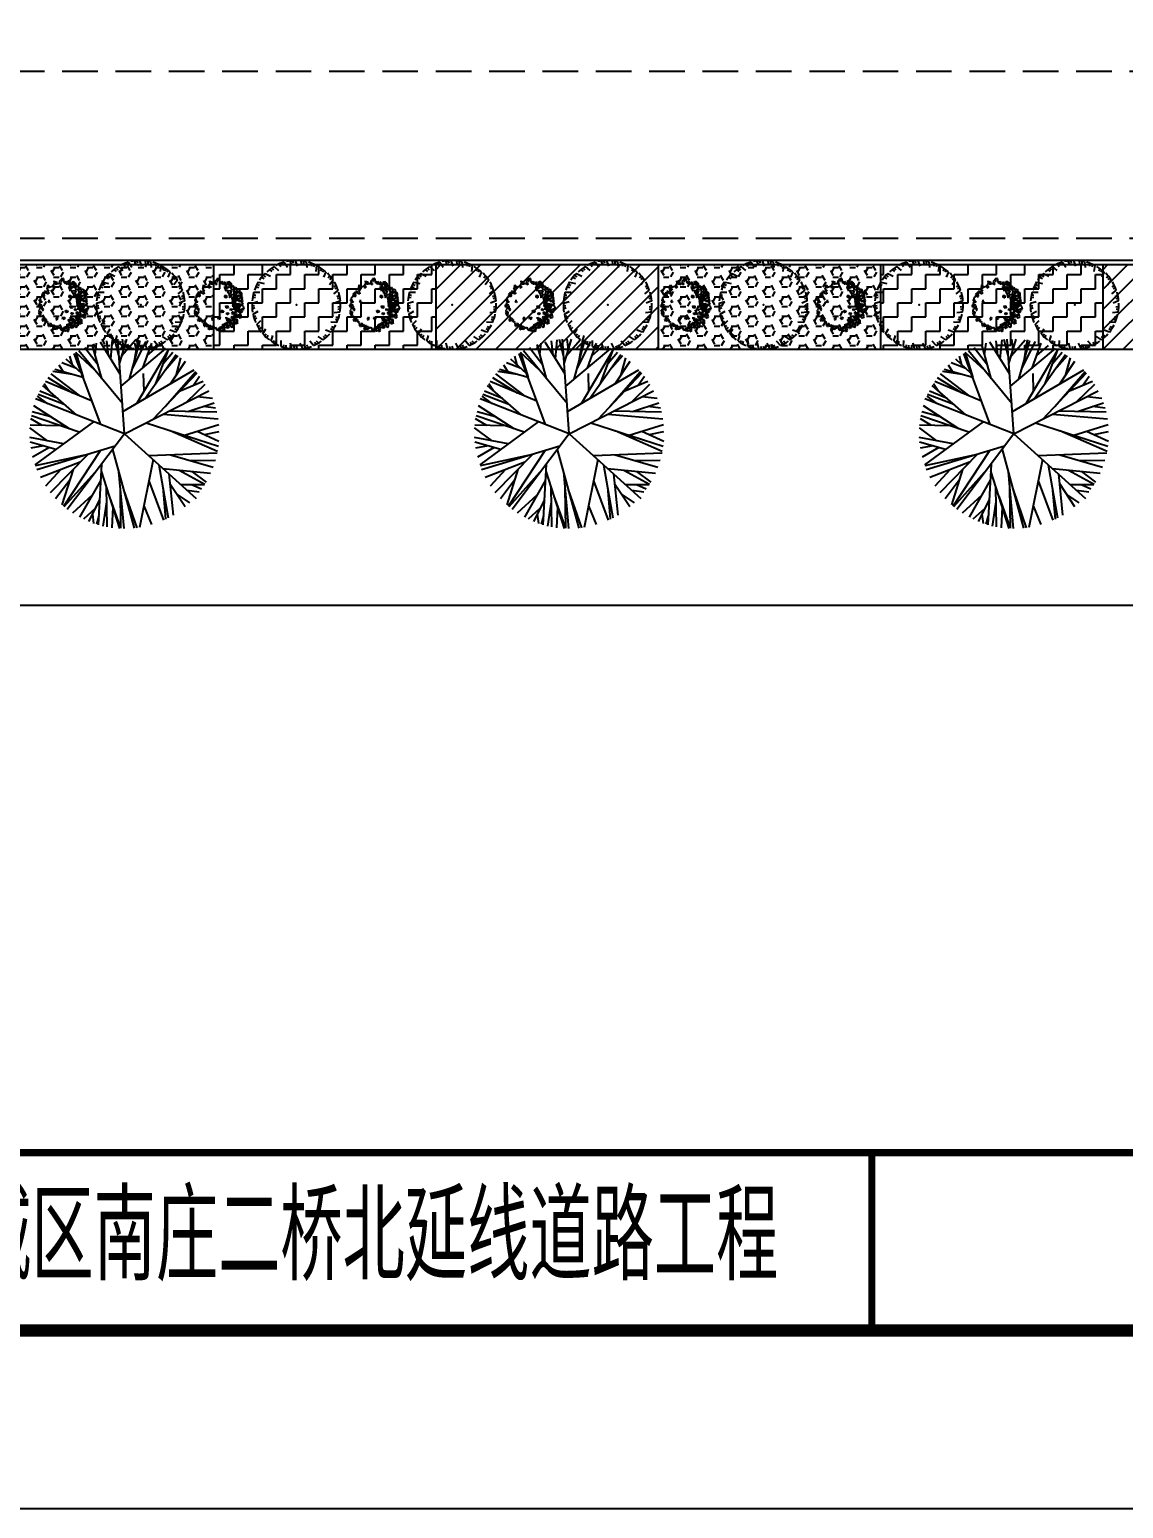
# Model space of a CAD drawing. Extents: x 941299 to 942979, y 2579300 to 2579597.
# Drawn here: x 941836.4 to 941897.9, y 2579299.9 to 2579383 of the extents above; entities that cross this region are included whole.
import ezdxf
from ezdxf.enums import TextEntityAlignment as Align

# ---------------------------------------------------------------- set-up
doc = ezdxf.new("R2010")
doc.units = 0
doc.linetypes.add('HIDDEN', pattern=[0.375, 0.25, -0.125])
doc.layers.get('0').update_dxf_attribs({"linetype": 'CONTINUOUS'})
for name, color, linetype in [('fz', 7, 'CONTINUOUS'), ('图框', 7, 'CONTINUOUS'), ('尺寸标注', 2, 'CONTINUOUS'), ('绿化工程', 3, 'CONTINUOUS'), ('路缘石', 37, 'CONTINUOUS')]:
    doc.layers.add(name, color=color, linetype=linetype)
doc.styles.get("Standard").update_dxf_attribs({"font": 'simplex1.shx', "width": 0.7, "bigfont": 'hztxt.shx'})
pattern_1 = [(0, (0, 0), (0, 0.549926), [0.3175, -0.635]), (120, (0, 0), (-0.4762498862, -0.274963), [0.3175, -0.635]), (60, (0.3175, 0), (-0.4762498862, 0.274963), [0.3175, -0.635])]
pattern_2 = [(0, (0, 0), (0.79375, 0.79375), [0.79375, -0.79375]), (90, (0.79375, 0), (-0.79375, 0.79375), [0.79375, -0.79375])]

# ---------------------------------------------------------------- blocks, each defined once
blk = doc.blocks.new('qf')
at = {"layer": '绿化工程'}
for p, q in [((-1.807, 4.518), (-1.734, 5.036)), ((-1.446, 4.606), (-1.577, 5.088)), ((-1.286, 1.7), (-1.474, 5.119)), ((-1.308, 2.095), (-0.278, 5.319)), ((-1.014, 3.828), (-1.214, 5.187)), ((-1.027, 2.974), (-0.993, 5.233)), ((-0.855, 3.513), (-0.215, 5.311)), ((-0.661, 4.12), (-0.713, 5.279)), ((-0.67, 0.885), (0.539, 5.299)), ((-0.329, 2.13), (-0.034, 5.327)), ((-0.245, 3.042), (-0.215, 5.311)), ((-0.049, 3.152), (0.694, 5.281)), ((1.605, 1.448), (0.84, 5.26)), ((1.083, 4.05), (1.515, 5.107)), ((0, 0), (-3.214, 4.248)), ((-1.813, 3.446), (-2.916, 4.457)), ((-1.336, 2.606), (-2.52, 4.693)), ((-1.642, 4.193), (-2.312, 4.799)), ((-1.396, 3.706), (-2.016, 4.93)), ((1.365, 2.645), (2.19, 4.856)), ((1.928, 1.739), (2.458, 4.725)), ((2.148, 2.977), (2.311, 4.799)), ((2.497, 2.253), (2.737, 4.57)), ((-3.079, 2.612), (-3.869, 3.661)), ((-2.887, 1.999), (-3.515, 4.002)), ((-1.366, 0.951), (-3.425, 4.08)), ((-1.504, 1.987), (-3.401, 4.099)), ((0, 0), (4.024, 3.63)), ((2.554, 2.799), (3.412, 4.09)), ((2.962, 3.414), (3.656, 3.874)), ((-3.58, 2.014), (-4.439, 2.944)), ((-2.063, 1.159), (-4.173, 3.31)), ((3.07, 2.042), (4.517, 2.823)), ((3.167, 2.857), (4.495, 2.858)), ((3.512, 3.169), (4.204, 3.271)), ((3.775, 2.858), (4.331, 3.101)), ((3.791, 2.114), (4.583, 2.715)), ((-1.736, -0.679), (-5.031, 1.75)), ((-2.063, 1.159), (-5.013, 1.8)), ((-0.53, 0.7), (-4.93, 2.017)), ((-2.492, 1.597), (-4.728, 2.454)), ((2.162, 1.951), (4.842, 2.22)), ((2.581, 1.178), (4.988, 1.868)), ((-3.852, 0.882), (-5.306, 0.472)), ((-4.221, 0.778), (-5.162, 1.314)), ((1.363, 1.229), (5.219, 1.066)), ((2.577, -0.185), (5.235, 0.983)), ((3.709, 1.501), (5.114, 1.49)), ((-3.423, 0.565), (-5.323, 0.207)), ((-4.327, 0.395), (-5.317, -0.326)), ((-4.548, 0.685), (-5.264, 0.817)), ((0, 0), (-5.009, -1.958)), ((0, 0), (-0.375, -5.324)), ((0, 0), (4.745, -2.42)), ((1.22, -0.622), (5.282, 0.688)), ((3.377, 0.073), (5.3, -0.53)), ((4.081, -0.147), (5.311, 0.409)), ((4.501, 0.043), (5.325, -0.122)), ((-3.578, -0.445), (-5.304, -0.491)), ((-4.632, -0.473), (-5.261, -0.833)), ((-2.539, -0.086), (-5.229, -1.015)), ((-3.091, -0.277), (-5.092, -1.562)), ((-1.329, -0.52), (-2.821, -4.518)), ((1.621, -0.827), (4.08, -3.424)), ((-4.147, -0.955), (-5.181, -1.237)), ((-3.386, -1.654), (-4.851, -2.2)), ((-2.705, -1.057), (-4.588, -2.707)), ((-0.088, -1.245), (3.922, -3.604)), ((2.174, -1.109), (5.261, -0.834)), ((2.291, -1.534), (4.013, -3.503)), ((2.518, -1.284), (5.183, -1.227)), ((3.565, -1.262), (5.034, -1.742)), ((4.439, -1.547), (5.124, -1.457)), ((-4.305, -1.682), (-4.885, -2.123)), ((-3.752, -1.975), (-4.754, -2.403)), ((-4.253, -2.413), (-4.524, -2.812)), ((-1.818, -1.83), (-4.439, -2.944)), ((-2.904, -2.291), (-4.292, -3.154)), ((-2.475, -2.109), (-4.126, -3.369)), ((-0.119, -1.694), (-2.561, -4.67)), ((0.686, -1.7), (2.453, -4.673)), ((1.104, -2.404), (1.078, -3.396)), ((1.142, -1.969), (2.907, -4.464)), ((3.131, -2.422), (4.425, -2.965)), ((3.514, -1.792), (4.541, -2.784)), ((4.098, -2.09), (4.939, -1.994)), ((-2.314, -3.159), (-3.918, -3.608)), ((-2.739, -4.569), (-2.314, -3.159)), ((-1.274, -3.101), (-1.809, -5.01)), ((-0.188, -2.668), (2.332, -4.789)), ((0.281, -3.063), (0.888, -5.252)), ((1.754, -2.834), (2.47, -4.719)), ((2.582, -2.816), (3.421, -4.083)), ((3.881, -2.737), (4.226, -3.243)), ((-2.922, -3.329), (-4.019, -3.496)), ((-3.388, -3.4), (-3.675, -3.856)), ((-2.706, -3.678), (-3.528, -3.99)), ((-2.403, -3.396), (-3.273, -4.203)), ((-2.922, -3.877), (-3.065, -4.356)), ((-1.661, -3.573), (-2.739, -4.569)), ((-1.486, -3.859), (-2.227, -4.839)), ((-0.236, -3.349), (-1.357, -5.151)), ((-0.277, -3.937), (0.124, -5.325)), ((0.447, -3.661), (1.21, -5.187)), ((0.569, -4.1), (0.763, -5.272)), ((1.028, -3.692), (1.535, -5.101)), ((2.188, -3.977), (2.715, -4.583)), ((2.283, -3.582), (3.007, -4.397)), ((2.925, -3.334), (3.176, -4.276)), ((-1.646, -4.429), (-1.567, -5.091)), ((-0.905, -4.424), (-0.992, -5.233)), ((-0.771, -4.209), (-0.67, -5.284)), ((-0.303, -4.304), (-0.539, -5.299)), ((-0.144, -4.397), (0.625, -5.29)), ((-0.045, -4.74), (-0.119, -5.325)), ((1.282, -4.396), (1.936, -4.963))]:
    blk.add_line(p, q, dxfattribs=at)
blk = doc.blocks.new('crz')
at = {"layer": '绿化工程', "color": 3}
for p, q in [((-1.761, 1.768), (-1.465, 1.619)), ((-1.493, 1.958), (-1.393, 1.878)), ((-1.386, 2.055), (-1.301, 1.963)), ((-1.266, 2.148), (-1.017, 1.929)), ((-0.96, 2.265), (-0.883, 2.162)), ((-0.831, 2.332), (-0.772, 2.221)), ((-0.693, 2.392), (-0.505, 2.118)), ((-0.366, 2.429), (-0.317, 2.31)), ((-0.225, 2.462), (-0.196, 2.34)), ((-0.076, 2.485), (0.037, 2.173)), ((0.249, 2.44), (0.267, 2.313)), ((0.394, 2.437), (0.392, 2.312)), ((0.544, 2.423), (0.576, 2.092)), ((0.848, 2.298), (0.833, 2.171)), ((0.987, 2.259), (0.955, 2.138)), ((1.129, 2.208), (1.078, 1.88)), ((1.393, 2.012), (1.347, 1.892)), ((1.518, 1.939), (1.456, 1.83)), ((1.643, 1.854), (1.512, 1.549)), ((-2.254, 1.003), (-2.128, 0.981)), ((-2.207, 1.14), (-2.088, 1.1)), ((-2.146, 1.278), (-1.822, 1.207)), ((-1.934, 1.529), (-1.817, 1.476)), ((-1.854, 1.649), (-1.749, 1.581)), ((1.849, 1.599), (1.775, 1.494)), ((2.052, 1.384), (1.849, 1.121)), ((1.952, 1.498), (1.865, 1.407)), ((2.188, 1.085), (2.09, 1.002)), ((2.263, 0.962), (2.157, 0.896)), ((-2.499, 0.093), (-2.18, 0.186)), ((-2.434, 0.414), (-2.305, 0.424)), ((-2.421, 0.559), (-2.296, 0.549)), ((-2.397, 0.708), (-2.066, 0.719)), ((2.332, 0.827), (2.07, 0.623)), ((2.464, 0.218), (2.16, 0.085)), ((2.389, 0.504), (2.274, 0.447)), ((2.431, 0.365), (2.311, 0.328)), ((-2.485, -0.058), (-2.361, -0.036)), ((-2.461, -0.2), (-2.339, -0.159)), ((-2.444, -0.528), (-2.159, -0.359)), ((-2.393, -0.671), (-2.279, -0.618)), ((-2.334, -0.803), (-2.227, -0.733)), ((2.44, -0.405), (2.113, -0.458)), ((2.335, -0.716), (2.207, -0.71)), ((2.439, -0.11), (2.314, -0.135)), ((2.445, -0.254), (2.32, -0.261)), ((-2.236, -1.116), (-2.002, -0.881)), ((-2.152, -1.241), (-2.054, -1.162)), ((-2.062, -1.355), (-1.975, -1.26)), ((-1.889, -1.634), (-1.721, -1.348)), ((-1.776, -1.734), (-1.701, -1.633)), ((1.942, -1.537), (1.63, -1.426)), ((2.019, -1.408), (1.906, -1.353)), ((2.263, -1.003), (1.932, -0.972)), ((2.084, -1.278), (1.961, -1.24)), ((2.305, -0.858), (2.182, -0.833)), ((-1.661, -1.822), (-1.601, -1.708)), ((-1.424, -2.049), (-1.332, -1.73)), ((-1.29, -2.118), (-1.242, -2.002)), ((-1.156, -2.174), (-1.126, -2.049)), ((-0.871, -2.336), (-0.861, -2.004)), ((-0.723, -2.369), (-0.706, -2.244)), ((-0.58, -2.39), (-0.582, -2.262)), ((-0.263, -2.475), (-0.336, -2.152)), ((-0.112, -2.471), (-0.126, -2.346)), ((0.032, -2.456), (-0.002, -2.332)), ((0.36, -2.46), (0.209, -2.164)), ((0.505, -2.418), (0.46, -2.301)), ((0.641, -2.367), (0.578, -2.256)), ((0.96, -2.289), (0.74, -2.041)), ((1.09, -2.213), (1.017, -2.11)), ((1.209, -2.13), (1.12, -2.038)), ((1.498, -1.975), (1.224, -1.79)), ((1.605, -1.869), (1.51, -1.788)), ((1.7, -1.759), (1.591, -1.692))]:
    blk.add_line(p, q, dxfattribs=at)
for centre, start, end in [((-0.017, -0.022), 134.25159, 145.68935), ((-0.022, -0.021), 119.85159, 131.28935), ((-0.027, -0.018), 105.45159, 116.88935), ((-0.03, -0.014), 91.05159, 102.48935), ((-0.033, -0.01), 76.65159, 88.08935), ((-0.035, -0.005), 62.25159, 73.68935), ((-0.035, 0.001), 47.85159, 59.28935), ((-0.034, 0.006), 33.45159, 44.88935), ((-0.011, -0.022), 148.65159, 160.08935), ((-0.032, 0.011), 19.05159, 30.48935), ((-0.001, -0.019), 177.45159, 188.88935), ((-0.006, -0.021), 163.05159, 174.48935), ((-0.028, 0.015), 4.65159, 16.08935), ((-0.024, 0.018), 350.25159, 1.68935), ((0.003, -0.015), 191.85159, 203.28935), ((-0.019, 0.02), 335.85159, 347.28935), ((0.006, -0.01), 206.25159, 217.68935), ((0.007, -0.005), 220.65159, 232.08935), ((-0.008, 0.02), 307.05159, 318.48935), ((-0.013, 0.021), 321.45159, 332.88935), ((0.008, 0), 235.05159, 246.48935), ((0.007, 0.005), 249.45159, 260.88935), ((0.005, 0.01), 263.85159, 275.28935), ((0.001, 0.014), 278.25159, 289.68935), ((-0.003, 0.018), 292.65159, 304.08935)]:
    blk.add_arc(centre, 2.5, start, end, dxfattribs=at)
for p in [(0, 0), (0.006, -0.005)]:
    blk.add_point(p, dxfattribs=at)
blk = doc.blocks.new('hjmq')
at = {"layer": '绿化工程', "color": 3}
for p, q in [((-0.838, 0.976, -3.15), (-0.92, 0.962, -3.15)), ((-0.92, 0.962, -3.15), (-0.9, 0.904, -3.15)), ((-0.9, 0.904, -3.15), (-0.869, 0.848, -3.15)), ((-0.869, 0.848, -3.15), (-0.838, 0.816, -3.15)), ((-0.867, 0.957, -3.15), (-0.856, 1.121, -3.15)), ((-0.772, 0.964, -3.15), (-0.867, 0.957, -3.15)), ((-0.856, 1.121, -3.15), (-0.809, 1.092, -3.15)), ((-0.755, 0.991, -3.15), (-0.838, 0.976, -3.15)), ((-0.809, 1.092, -3.15), (-0.773, 1.038, -3.15)), ((-0.773, 1.038, -3.15), (-0.755, 0.991, -3.15)), ((-0.545, 1.043, -3.15), (-0.772, 0.964, -3.15)), ((-0.554, 1.104, -3.15), (-0.595, 1.06, -3.15)), ((-0.595, 1.06, -3.15), (-0.581, 1.006, -3.15)), ((-0.581, 1.006, -3.15), (-0.576, 0.984, -3.15)), ((-0.576, 0.984, -3.15), (-0.503, 0.945, -3.15)), ((-0.514, 1.172, -3.15), (-0.554, 1.104, -3.15)), ((-0.494, 1.045, -3.15), (-0.545, 1.043, -3.15)), ((-0.444, 1.189, -3.15), (-0.514, 1.172, -3.15)), ((-0.503, 0.945, -3.15), (-0.492, 0.97, -3.15)), ((-0.483, 1.208, -3.15), (-0.495, 1.348, -3.15)), ((-0.495, 1.348, -3.15), (-0.441, 1.293, -3.15)), ((-0.447, 1.016, -3.15), (-0.494, 1.045, -3.15)), ((-0.492, 0.97, -3.15), (-0.447, 1.016, -3.15)), ((-0.476, 1.181, -3.15), (-0.483, 1.208, -3.15)), ((-0.463, 1.15, -3.15), (-0.476, 1.181, -3.15)), ((-0.367, 1.157, -3.15), (-0.463, 1.15, -3.15)), ((-0.374, 1.229, -3.15), (-0.444, 1.189, -3.15)), ((-0.441, 1.293, -3.15), (-0.367, 1.294, -3.15)), ((-0.355, 1.246, -3.15), (-0.374, 1.229, -3.15)), ((-0.367, 1.294, -3.15), (-0.355, 1.246, -3.15)), ((-0.276, 1.185, -3.15), (-0.367, 1.157, -3.15)), ((-0.171, 1.222, -3.15), (-0.276, 1.185, -3.15)), ((-0.197, 1.348, -3.15), (-0.202, 1.278, -3.15)), ((-0.202, 1.278, -3.15), (-0.189, 1.224, -3.15)), ((-0.139, 1.391, -3.15), (-0.197, 1.348, -3.15)), ((-0.189, 1.224, -3.15), (-0.166, 1.155, -3.15)), ((-0.112, 1.191, -3.15), (-0.171, 1.222, -3.15)), ((-0.166, 1.155, -3.15), (-0.112, 1.145, -3.15)), ((-0.074, 1.407, -3.15), (-0.139, 1.391, -3.15)), ((-0.104, 1.457, -3.15), (-0.113, 1.403, -3.15)), ((-0.113, 1.403, -3.15), (-0.098, 1.344, -3.15)), ((-0.112, 1.145, -3.15), (-0.112, 1.191, -3.15)), ((0, 1.477, -3.15), (-0.104, 1.457, -3.15)), ((-0.098, 1.344, -3.15), (-0.089, 1.329, -3.15)), ((-0.089, 1.329, -3.15), (-0.051, 1.338, -3.15)), ((-0.043, 1.375, -3.15), (-0.074, 1.407, -3.15)), ((-0.051, 1.338, -3.15), (-0.043, 1.375, -3.15)), ((0.027, 1.484, -3.15), (0, 1.477, -3.15)), ((0.062, 1.298, -3.15), (0.027, 1.484, -3.15)), ((0.081, 1.222, -3.15), (0.062, 1.298, -3.15)), ((0.113, 1.207, -3.15), (0.081, 1.222, -3.15)), ((0.15, 1.222, -3.15), (0.113, 1.207, -3.15)), ((0.135, 1.281, -3.15), (0.173, 1.337, -3.15)), ((0.148, 1.227, -3.15), (0.135, 1.281, -3.15)), ((0.169, 1.169, -3.15), (0.148, 1.227, -3.15)), ((0.192, 1.238, -3.15), (0.15, 1.222, -3.15)), ((0.194, 1.158, -3.15), (0.169, 1.169, -3.15)), ((0.173, 1.337, -3.15), (0.196, 1.314, -3.15)), ((0.211, 1.277, -3.15), (0.192, 1.238, -3.15)), ((0.39, 1.201, -3.15), (0.194, 1.158, -3.15)), ((0.196, 1.314, -3.15), (0.206, 1.293, -3.15)), ((0.206, 1.293, -3.15), (0.211, 1.277, -3.15)), ((0.298, 0.926, -3.15), (0.407, 0.993, -3.15)), ((0.499, 0.925, -3.15), (0.298, 0.926, -3.15)), ((0.308, 1.233, -3.15), (0.38, 1.285, -3.15)), ((0.349, 1.111, -3.15), (0.308, 1.233, -3.15)), ((0.427, 0.775, -3.15), (0.337, 1.045, -3.15)), ((0.337, 1.045, -3.15), (0.484, 1.03, -3.15)), ((0.468, 1.118, -3.15), (0.349, 1.111, -3.15)), ((0.38, 1.285, -3.15), (0.398, 1.261, -3.15)), ((0.398, 1.261, -3.15), (0.39, 1.201, -3.15)), ((0.407, 0.993, -3.15), (0.574, 1.012, -3.15)), ((0.473, 1.234, -3.15), (0.468, 1.118, -3.15)), ((0.507, 1.282, -3.15), (0.473, 1.234, -3.15)), ((0.484, 1.03, -3.15), (0.499, 0.925, -3.15)), ((0.602, 1.294, -3.15), (0.507, 1.282, -3.15)), ((0.579, 1.225, -3.15), (0.527, 1.201, -3.15)), ((0.527, 1.201, -3.15), (0.545, 1.108, -3.15)), ((0.545, 1.108, -3.15), (0.637, 1.085, -3.15)), ((0.574, 1.012, -3.15), (0.605, 0.98, -3.15)), ((0.669, 1.208, -3.15), (0.579, 1.225, -3.15)), ((0.642, 1.247, -3.15), (0.602, 1.294, -3.15)), ((0.637, 1.085, -3.15), (0.639, 1.166, -3.15)), ((0.639, 1.166, -3.15), (0.642, 1.247, -3.15)), ((0.658, 1.044, -3.15), (0.802, 1.086, -3.15)), ((0.737, 0.841, -3.15), (0.658, 1.044, -3.15)), ((0.697, 1.209, -3.15), (0.669, 1.208, -3.15)), ((0.727, 1.159, -3.15), (0.697, 1.209, -3.15)), ((0.72, 1.071, -3.15), (0.726, 1.141, -3.15)), ((0.814, 0.969, -3.15), (0.72, 1.071, -3.15)), ((0.726, 1.141, -3.15), (0.727, 1.159, -3.15)), ((0.84, 0.843, -3.15), (0.737, 0.841, -3.15)), ((0.802, 1.086, -3.15), (0.837, 0.992, -3.15)), ((0.837, 0.992, -3.15), (0.814, 0.969, -3.15)), ((0.992, 0.944, -3.15), (0.84, 0.843, -3.15)), ((0.87, 0.977, -3.15), (0.956, 0.998, -3.15)), ((0.878, 0.921, -3.15), (0.87, 0.977, -3.15)), ((0.886, 0.889, -3.15), (0.878, 0.921, -3.15)), ((0.89, 0.804, -3.15), (0.886, 0.889, -3.15)), ((0.956, 0.998, -3.15), (0.992, 0.944, -3.15)), ((1.003, 0.878, -3.15), (1.021, 0.899, -3.15)), ((1.06, 0.789, -3.15), (1.003, 0.878, -3.15)), ((1.021, 0.899, -3.15), (1.135, 0.876, -3.15)), ((1.135, 0.876, -3.15), (1.161, 0.843, -3.15)), ((1.161, 0.843, -3.15), (1.17, 0.713, -3.15)), ((-1.388, -0.015, -3.15), (-1.289, 0.027, -3.15)), ((-1.293, 0.135, -3.15), (-1.343, 0.082, -3.15)), ((-1.343, 0.082, -3.15), (-1.336, -0.014, -3.15)), ((-1.321, 0.225, -3.15), (-1.315, 0.29, -3.15)), ((-1.251, 0.174, -3.15), (-1.321, 0.225, -3.15)), ((-1.315, 0.29, -3.15), (-1.169, 0.143, -3.15)), ((-1.19, 0.482, -3.15), (-1.296, 0.398, -3.15)), ((-1.296, 0.398, -3.15), (-1.296, 0.329, -3.15)), ((-1.296, 0.329, -3.15), (-1.251, 0.174, -3.15)), ((-1.212, 0.155, -3.15), (-1.293, 0.135, -3.15)), ((-1.289, 0.027, -3.15), (-1.216, -0.012, -3.15)), ((-1.169, 0.143, -3.15), (-1.212, 0.155, -3.15)), ((-1.057, 0.658, -3.15), (-1.202, 0.576, -3.15)), ((-1.202, 0.576, -3.15), (-1.19, 0.482, -3.15)), ((-1.105, 0.692, -3.15), (-1.158, 0.604, -3.15)), ((-1.142, 0.585, -3.15), (-1.105, 0.44, -3.15)), ((-0.97, 0.703, -3.15), (-1.105, 0.692, -3.15)), ((-1.105, 0.44, -3.15), (-1.043, 0.489, -3.15)), ((-1.043, 0.489, -3.15), (-1.057, 0.658, -3.15)), ((-1.036, 0.761, -3.15), (-0.99, 0.784, -3.15)), ((-0.999, 0.678, -3.15), (-1.036, 0.761, -3.15)), ((-0.915, 0.642, -3.15), (-0.999, 0.678, -3.15)), ((-0.99, 0.784, -3.15), (-0.965, 0.75, -3.15)), ((-0.965, 0.75, -3.15), (-0.97, 0.703, -3.15)), ((-0.87, 0.624, -3.15), (-0.915, 0.642, -3.15)), ((-0.897, 0.801, -3.15), (-0.834, 0.822, -3.15)), ((-0.841, 0.781, -3.15), (-0.897, 0.801, -3.15)), ((-0.823, 0.619, -3.15), (-0.87, 0.624, -3.15)), ((-0.858, 0.759, -3.15), (-0.866, 0.723, -3.15)), ((-0.866, 0.723, -3.15), (-0.827, 0.704, -3.15)), ((-0.808, 0.789, -3.15), (-0.858, 0.759, -3.15)), ((-0.838, 0.816, -3.15), (-0.841, 0.781, -3.15)), ((-0.834, 0.822, -3.15), (-0.808, 0.789, -3.15)), ((-0.829, 0.227, -3.15), (-0.797, 0.167, -3.15)), ((-0.735, 0.216, -3.15), (-0.829, 0.227, -3.15)), ((-0.827, 0.704, -3.15), (-0.823, 0.619, -3.15)), ((-0.797, 0.167, -3.15), (-0.764, 0.152, -3.15)), ((-0.764, 0.152, -3.15), (-0.727, 0.207, -3.15)), ((0.33, 0.521, -3.15), (0.443, 0.526, -3.15)), ((0.341, 0.501, -3.15), (0.33, 0.521, -3.15)), ((0.347, 0.428, -3.15), (0.341, 0.501, -3.15)), ((0.38, 0.39, -3.15), (0.347, 0.428, -3.15)), ((0.435, 0.398, -3.15), (0.38, 0.39, -3.15)), ((0.497, 0.815, -3.15), (0.427, 0.775, -3.15)), ((0.444, 0.475, -3.15), (0.435, 0.398, -3.15)), ((0.443, 0.526, -3.15), (0.444, 0.475, -3.15)), ((0.53, 0.663, -3.15), (0.497, 0.815, -3.15)), ((0.523, 0.736, -3.15), (0.577, 0.795, -3.15)), ((0.601, 0.583, -3.15), (0.523, 0.736, -3.15)), ((0.639, 0.615, -3.15), (0.53, 0.663, -3.15)), ((0.577, 0.795, -3.15), (0.718, 0.778, -3.15)), ((0.629, 0.401, -3.15), (0.601, 0.583, -3.15)), ((0.613, 0.443, -3.15), (0.629, 0.401, -3.15)), ((0.67, 0.399, -3.15), (0.613, 0.443, -3.15)), ((0.718, 0.778, -3.15), (0.639, 0.615, -3.15)), ((0.69, 0.571, -3.15), (0.91, 0.585, -3.15)), ((0.717, 0.394, -3.15), (0.69, 0.571, -3.15)), ((1.073, 0.414, -3.15), (0.717, 0.394, -3.15)), ((0.76, 0.382, -3.15), (0.922, 0.577, -3.15)), ((0.793, 0.201, -3.15), (0.76, 0.382, -3.15)), ((0.772, 0.195, -3.15), (0.853, 0.238, -3.15)), ((0.788, 0.108, -3.15), (0.772, 0.195, -3.15)), ((0.813, 0.005, -3.15), (0.788, 0.108, -3.15)), ((0.838, 0.137, -3.15), (0.793, 0.201, -3.15)), ((0.797, 0.001, -3.15), (0.826, 0.048, -3.15)), ((0.811, -0.122, -3.15), (0.797, 0.001, -3.15)), ((0.806, 0.313, -3.15), (0.93, 0.344, -3.15)), ((1.005, 0.202, -3.15), (0.806, 0.313, -3.15)), ((0.928, 0.051, -3.15), (0.813, 0.005, -3.15)), ((0.826, 0.048, -3.15), (0.846, 0.059, -3.15)), ((0.965, 0.157, -3.15), (0.838, 0.137, -3.15)), ((0.846, 0.059, -3.15), (0.878, 0.067, -3.15)), ((0.898, 0.746, -3.15), (0.852, 0.59, -3.15)), ((0.853, 0.238, -3.15), (0.965, 0.157, -3.15)), ((0.857, -0.053, -3.15), (0.874, 0.014, -3.15)), ((0.874, 0.014, -3.15), (1.03, -0.084, -3.15)), ((0.878, 0.067, -3.15), (0.952, 0.068, -3.15)), ((0.892, 0.747, -3.15), (0.89, 0.804, -3.15)), ((0.989, 0.702, -3.15), (0.892, 0.747, -3.15)), ((1.096, 0.345, -3.15), (0.908, 0.338, -3.15)), ((1.001, 0.08, -3.15), (0.928, 0.051, -3.15)), ((0.93, 0.344, -3.15), (1.104, 0.312, -3.15)), ((0.933, 0.516, -3.15), (0.937, 0.569, -3.15)), ((1.023, 0.453, -3.15), (0.933, 0.516, -3.15)), ((0.937, 0.569, -3.15), (0.968, 0.605, -3.15)), ((0.948, 0.572, -3.15), (1.082, 0.49, -3.15)), ((0.953, 0.5, -3.15), (0.948, 0.572, -3.15)), ((0.952, 0.068, -3.15), (1.07, 0.011, -3.15)), ((0.968, 0.605, -3.15), (1.023, 0.636, -3.15)), ((1.041, 0.704, -3.15), (0.989, 0.702, -3.15)), ((1.07, 0.011, -3.15), (1.001, 0.08, -3.15)), ((1.004, 0.319, -3.15), (1.005, 0.202, -3.15)), ((1.011, 0.364, -3.15), (1.073, 0.414, -3.15)), ((1.236, 0.196, -3.15), (1.011, 0.364, -3.15)), ((1.023, 0.636, -3.15), (1.081, 0.679, -3.15)), ((1.082, 0.49, -3.15), (1.023, 0.453, -3.15)), ((1.17, 0.713, -3.15), (1.041, 0.704, -3.15)), ((1.081, 0.725, -3.15), (1.06, 0.789, -3.15)), ((1.06, 0.049, -3.15), (1.161, 0.08, -3.15)), ((1.167, -0.125, -3.15), (1.06, 0.049, -3.15)), ((1.081, 0.679, -3.15), (1.081, 0.725, -3.15)), ((1.184, 0.011, -3.15), (1.087, -0.036, -3.15)), ((1.198, 0.37, -3.15), (1.096, 0.345, -3.15)), ((1.104, 0.312, -3.15), (1.114, 0.2, -3.15)), ((1.107, 0.692, -3.15), (1.174, 0.72, -3.15)), ((1.158, 0.67, -3.15), (1.107, 0.692, -3.15)), ((1.114, 0.2, -3.15), (1.236, 0.196, -3.15)), ((1.131, 0.548, -3.15), (1.177, 0.571, -3.15)), ((1.14, 0.511, -3.15), (1.131, 0.548, -3.15)), ((1.167, 0.471, -3.15), (1.14, 0.511, -3.15)), ((1.156, 0.01, -3.15), (1.167, -0.125, -3.15)), ((1.195, -0.009, -3.15), (1.156, 0.01, -3.15)), ((1.278, 0.533, -3.15), (1.158, 0.67, -3.15)), ((1.161, 0.08, -3.15), (1.184, 0.011, -3.15)), ((1.22, 0.467, -3.15), (1.167, 0.471, -3.15)), ((1.174, 0.72, -3.15), (1.194, 0.731, -3.15)), ((1.177, 0.571, -3.15), (1.219, 0.542, -3.15)), ((1.287, 0.496, -3.15), (1.193, 0.461, -3.15)), ((1.193, 0.461, -3.15), (1.229, 0.452, -3.15)), ((1.194, 0.731, -3.15), (1.251, 0.71, -3.15)), ((1.197, 0.238, -3.15), (1.279, 0.276, -3.15)), ((1.288, 0.146, -3.15), (1.197, 0.238, -3.15)), ((1.255, 0.396, -3.15), (1.198, 0.37, -3.15)), ((1.219, 0.542, -3.15), (1.228, 0.481, -3.15)), ((1.268, 0.479, -3.15), (1.22, 0.467, -3.15)), ((1.228, 0.481, -3.15), (1.278, 0.533, -3.15)), ((1.229, 0.452, -3.15), (1.255, 0.396, -3.15)), ((1.248, 0.01, -3.15), (1.26, 0.053, -3.15)), ((1.253, -0.012, -3.15), (1.248, 0.01, -3.15)), ((1.251, 0.71, -3.15), (1.285, 0.621, -3.15)), ((1.26, 0.053, -3.15), (1.321, 0.039, -3.15)), ((1.324, 0.442, -3.15), (1.268, 0.479, -3.15)), ((1.279, 0.276, -3.15), (1.311, 0.215, -3.15)), ((1.285, 0.621, -3.15), (1.287, 0.496, -3.15)), ((1.294, 0.124, -3.15), (1.288, 0.146, -3.15)), ((1.368, 0.011, -3.15), (1.294, 0.124, -3.15)), ((1.314, 0.181, -3.15), (1.304, 0.15, -3.15)), ((1.304, 0.15, -3.15), (1.337, 0.158, -3.15)), ((1.311, 0.375, -3.15), (1.329, 0.397, -3.15)), ((1.342, 0.274, -3.15), (1.311, 0.375, -3.15)), ((1.311, 0.215, -3.15), (1.314, 0.181, -3.15)), ((1.321, 0.039, -3.15), (1.321, 0.016, -3.15)), ((1.321, 0.016, -3.15), (1.368, 0.011, -3.15)), ((1.329, 0.397, -3.15), (1.324, 0.442, -3.15)), ((1.337, 0.158, -3.15), (1.353, 0.254, -3.15)), ((1.353, 0.254, -3.15), (1.342, 0.274, -3.15)), ((-1.357, -0.116, -3.15), (-1.388, -0.015, -3.15)), ((-1.329, -0.413, -3.15), (-1.375, -0.436, -3.15)), ((-1.375, -0.436, -3.15), (-1.359, -0.478, -3.15)), ((-1.345, -0.256, -3.15), (-1.365, -0.29, -3.15)), ((-1.365, -0.29, -3.15), (-1.348, -0.337, -3.15)), ((-1.359, -0.478, -3.15), (-1.319, -0.566, -3.15)), ((-1.315, -0.146, -3.15), (-1.357, -0.116, -3.15)), ((-1.348, -0.337, -3.15), (-1.318, -0.433, -3.15)), ((-1.311, -0.231, -3.15), (-1.345, -0.256, -3.15)), ((-1.336, -0.014, -3.15), (-1.273, -0.084, -3.15)), ((-1.248, -0.393, -3.15), (-1.329, -0.413, -3.15)), ((-1.319, -0.566, -3.15), (-1.306, -0.597, -3.15)), ((-1.318, -0.433, -3.15), (-1.274, -0.543, -3.15)), ((-1.254, -0.159, -3.15), (-1.315, -0.146, -3.15)), ((-1.219, -0.208, -3.15), (-1.311, -0.231, -3.15)), ((-1.306, -0.597, -3.15), (-1.251, -0.635, -3.15)), ((-1.274, -0.543, -3.15), (-1.22, -0.483, -3.15)), ((-1.273, -0.084, -3.15), (-1.254, -0.159, -3.15)), ((-1.251, -0.635, -3.15), (-1.217, -0.632, -3.15)), ((-1.224, -0.421, -3.15), (-1.248, -0.393, -3.15)), ((-1.22, -0.483, -3.15), (-1.224, -0.421, -3.15)), ((-1.133, -0.187, -3.15), (-1.219, -0.208, -3.15)), ((-1.217, -0.632, -3.15), (-1.191, -0.643, -3.15)), ((-1.216, -0.012, -3.15), (-1.19, -0.097, -3.15)), ((-1.19, -0.097, -3.15), (-1.192, -0.155, -3.15)), ((-1.192, -0.155, -3.15), (-1.167, -0.304, -3.15)), ((-1.191, -0.643, -3.15), (-1.146, -0.643, -3.15)), ((-1.175, -0.799, -3.15), (-1.128, -0.782, -3.15)), ((-1.108, -0.932, -3.15), (-1.175, -0.799, -3.15)), ((-1.167, -0.304, -3.15), (-1.143, -0.309, -3.15)), ((-1.146, -0.643, -3.15), (-1.127, -0.672, -3.15)), ((-1.143, -0.309, -3.15), (-1.105, -0.277, -3.15)), ((-1.105, -0.277, -3.15), (-1.133, -0.187, -3.15)), ((-1.128, -0.782, -3.15), (-1.039, -0.748, -3.15)), ((-1.127, -0.672, -3.15), (-1.101, -0.729, -3.15)), ((-1.101, -0.729, -3.15), (-1.059, -0.851, -3.15)), ((-1.039, -0.748, -3.15), (-1.004, -0.774, -3.15)), ((-1.004, -0.774, -3.15), (-0.996, -0.829, -3.15)), ((-0.996, -0.829, -3.15), (-0.922, -0.92, -3.15)), ((-0.3, -0.725, -3.15), (-0.389, -0.736, -3.15)), ((-0.389, -0.736, -3.15), (-0.388, -0.833, -3.15)), ((-0.334, -0.842, -3.15), (-0.293, -0.775, -3.15)), ((-0.293, -0.775, -3.15), (-0.315, -0.711, -3.15)), ((-0.045, -0.713, -3.15), (0.084, -0.704, -3.15)), ((-0.024, -0.754, -3.15), (-0.03, -0.727, -3.15)), ((-0.007, -0.818, -3.15), (-0.024, -0.754, -3.15)), ((0.057, -0.802, -3.15), (-0.007, -0.818, -3.15)), ((0.072, -0.77, -3.15), (0.057, -0.802, -3.15)), ((0.084, -0.704, -3.15), (0.072, -0.77, -3.15)), ((0.136, -0.313, -3.15), (0.225, -0.325, -3.15)), ((0.16, -0.433, -3.15), (0.141, -0.311, -3.15)), ((0.184, -0.438, -3.15), (0.16, -0.433, -3.15)), ((0.263, -0.407, -3.15), (0.184, -0.438, -3.15)), ((0.225, -0.325, -3.15), (0.263, -0.407, -3.15)), ((0.374, -0.741, -3.15), (0.473, -0.722, -3.15)), ((0.391, -0.071, -3.15), (0.496, -0.057, -3.15)), ((0.434, -0.795, -3.15), (0.395, -0.753, -3.15)), ((0.415, -0.169, -3.15), (0.398, -0.052, -3.15)), ((0.467, -0.19, -3.15), (0.415, -0.169, -3.15)), ((0.451, -0.796, -3.15), (0.434, -0.795, -3.15)), ((0.482, -0.76, -3.15), (0.451, -0.796, -3.15)), ((0.455, -0.491, -3.15), (0.464, -0.455, -3.15)), ((0.484, -0.536, -3.15), (0.455, -0.491, -3.15)), ((0.464, -0.455, -3.15), (0.484, -0.444, -3.15)), ((0.465, -0.781, -3.15), (0.528, -0.76, -3.15)), ((0.479, -0.91, -3.15), (0.465, -0.781, -3.15)), ((0.526, -0.175, -3.15), (0.467, -0.19, -3.15)), ((0.473, -0.722, -3.15), (0.482, -0.76, -3.15)), ((0.504, -0.548, -3.15), (0.484, -0.536, -3.15)), ((0.492, -0.453, -3.15), (0.559, -0.471, -3.15)), ((0.496, -0.057, -3.15), (0.526, -0.175, -3.15)), ((0.502, -0.91, -3.15), (0.508, -0.817, -3.15)), ((0.562, -0.826, -3.15), (0.502, -0.91, -3.15)), ((0.558, -0.512, -3.15), (0.504, -0.548, -3.15)), ((0.508, -0.817, -3.15), (0.622, -0.794, -3.15)), ((0.528, -0.76, -3.15), (0.562, -0.826, -3.15)), ((0.571, -0.497, -3.15), (0.558, -0.512, -3.15)), ((0.559, -0.471, -3.15), (0.571, -0.497, -3.15)), ((0.622, -0.794, -3.15), (0.618, -0.892, -3.15)), ((0.651, -0.242, -3.15), (0.734, -0.227, -3.15)), ((0.666, -0.278, -3.15), (0.661, -0.234, -3.15)), ((0.676, -0.316, -3.15), (0.666, -0.278, -3.15)), ((0.76, -0.289, -3.15), (0.676, -0.316, -3.15)), ((0.755, -0.681, -3.15), (0.707, -0.698, -3.15)), ((0.707, -0.698, -3.15), (0.713, -0.766, -3.15)), ((0.713, -0.766, -3.15), (0.751, -0.802, -3.15)), ((0.758, -0.416, -3.15), (0.727, -0.498, -3.15)), ((0.727, -0.498, -3.15), (0.79, -0.5, -3.15)), ((0.734, -0.227, -3.15), (0.758, -0.255, -3.15)), ((0.751, -0.802, -3.15), (0.858, -0.775, -3.15)), ((0.811, -0.816, -3.15), (0.755, -0.681, -3.15)), ((0.758, -0.255, -3.15), (0.761, -0.266, -3.15)), ((0.767, -0.408, -3.15), (0.758, -0.416, -3.15)), ((0.761, -0.266, -3.15), (0.76, -0.289, -3.15)), ((0.814, -0.413, -3.15), (0.767, -0.408, -3.15)), ((0.79, -0.5, -3.15), (0.859, -0.454, -3.15)), ((0.802, -0.847, -3.15), (0.811, -0.816, -3.15)), ((0.867, -0.119, -3.15), (0.811, -0.122, -3.15)), ((0.86, -0.482, -3.15), (0.814, -0.413, -3.15)), ((0.825, -0.64, -3.15), (0.83, -0.616, -3.15)), ((0.844, -0.67, -3.15), (0.825, -0.64, -3.15)), ((0.83, -0.616, -3.15), (0.892, -0.612, -3.15)), ((0.838, -0.694, -3.15), (0.844, -0.67, -3.15)), ((0.881, -0.729, -3.15), (0.838, -0.694, -3.15)), ((0.843, -0.251, -3.15), (0.85, -0.164, -3.15)), ((0.909, -0.264, -3.15), (0.843, -0.251, -3.15)), ((0.85, -0.164, -3.15), (0.912, -0.114, -3.15)), ((0.854, -0.874, -3.15), (0.896, -0.812, -3.15)), ((0.866, -0.091, -3.15), (0.857, -0.053, -3.15)), ((0.858, -0.775, -3.15), (0.881, -0.729, -3.15)), ((0.859, -0.454, -3.15), (0.902, -0.443, -3.15)), ((0.891, -0.584, -3.15), (0.86, -0.482, -3.15)), ((0.94, -0.136, -3.15), (0.866, -0.091, -3.15)), ((0.894, -0.065, -3.15), (0.867, -0.119, -3.15)), ((0.883, -0.781, -3.15), (0.907, -0.717, -3.15)), ((1.031, -0.939, -3.15), (0.883, -0.781, -3.15)), ((0.892, -0.612, -3.15), (0.891, -0.584, -3.15)), ((0.896, -0.812, -3.15), (0.993, -0.788, -3.15)), ((0.902, -0.443, -3.15), (0.99, -0.427, -3.15)), ((0.907, -0.717, -3.15), (0.969, -0.644, -3.15)), ((0.908, -0.167, -3.15), (0.939, -0.107, -3.15)), ((0.98, -0.252, -3.15), (0.908, -0.167, -3.15)), ((0.921, -0.289, -3.15), (0.909, -0.264, -3.15)), ((0.912, -0.114, -3.15), (0.954, -0.098, -3.15)), ((0.959, -0.532, -3.15), (0.917, -0.594, -3.15)), ((0.917, -0.594, -3.15), (1.006, -0.675, -3.15)), ((0.924, -0.277, -3.15), (0.921, -0.289, -3.15)), ((0.995, -0.265, -3.15), (0.924, -0.277, -3.15)), ((0.933, -0.315, -3.15), (0.998, -0.299, -3.15)), ((0.99, -0.427, -3.15), (0.933, -0.315, -3.15)), ((0.939, -0.107, -3.15), (1.037, -0.088, -3.15)), ((0.962, -0.13, -3.15), (0.94, -0.136, -3.15)), ((0.954, -0.098, -3.15), (1.041, -0.219, -3.15)), ((1.054, -0.549, -3.15), (0.959, -0.532, -3.15)), ((0.963, -0.044, -3.15), (0.962, -0.13, -3.15)), ((1.001, -0.057, -3.15), (0.963, -0.044, -3.15)), ((0.998, -0.299, -3.15), (0.968, -0.387, -3.15)), ((0.968, -0.387, -3.15), (1.003, -0.389, -3.15)), ((0.969, -0.644, -3.15), (1.01, -0.623, -3.15)), ((1.041, -0.219, -3.15), (0.98, -0.252, -3.15)), ((0.993, -0.788, -3.15), (1.036, -0.869, -3.15)), ((1.05, -0.303, -3.15), (0.995, -0.265, -3.15)), ((1.087, -0.036, -3.15), (1.001, -0.057, -3.15)), ((1.003, -0.389, -3.15), (1.058, -0.358, -3.15)), ((1.006, -0.675, -3.15), (1.074, -0.653, -3.15)), ((1.01, -0.623, -3.15), (1.054, -0.549, -3.15)), ((1.015, -0.138, -3.15), (1.052, -0.148, -3.15)), ((1.086, -0.03, -3.15), (1.025, -0.063, -3.15)), ((1.025, -0.063, -3.15), (1.086, -0.191, -3.15)), ((1.037, -0.088, -3.15), (1.109, -0.053, -3.15)), ((1.058, -0.358, -3.15), (1.05, -0.303, -3.15)), ((1.052, -0.148, -3.15), (1.176, -0.301, -3.15)), ((1.074, -0.653, -3.15), (1.134, -0.638, -3.15)), ((1.08, -0.33, -3.15), (1.129, -0.295, -3.15)), ((1.092, -0.402, -3.15), (1.08, -0.33, -3.15)), ((1.109, -0.053, -3.15), (1.086, -0.03, -3.15)), ((1.086, -0.191, -3.15), (1.102, -0.095, -3.15)), ((1.13, -0.553, -3.15), (1.091, -0.58, -3.15)), ((1.091, -0.58, -3.15), (1.142, -0.716, -3.15)), ((1.158, -0.414, -3.15), (1.092, -0.402, -3.15)), ((1.231, -0.293, -3.15), (1.098, -0.171, -3.15)), ((1.098, -0.171, -3.15), (1.131, -0.375, -3.15)), ((1.129, -0.295, -3.15), (1.216, -0.348, -3.15)), ((1.182, -0.58, -3.15), (1.13, -0.553, -3.15)), ((1.131, -0.375, -3.15), (1.144, -0.171, -3.15)), ((1.134, -0.638, -3.15), (1.165, -0.624, -3.15)), ((1.142, -0.716, -3.15), (1.17, -0.738, -3.15)), ((1.144, -0.171, -3.15), (1.214, -0.108, -3.15)), ((1.181, -0.391, -3.15), (1.158, -0.414, -3.15)), ((1.165, -0.624, -3.15), (1.182, -0.58, -3.15)), ((1.17, -0.738, -3.15), (1.256, -0.716, -3.15)), ((1.176, -0.301, -3.15), (1.231, -0.293, -3.15)), ((1.214, -0.429, -3.15), (1.181, -0.391, -3.15)), ((1.214, -0.108, -3.15), (1.195, -0.009, -3.15)), ((1.267, -0.622, -3.15), (1.214, -0.429, -3.15)), ((1.216, -0.348, -3.15), (1.231, -0.407, -3.15)), ((1.229, -0.259, -3.15), (1.276, -0.241, -3.15)), ((1.27, -0.289, -3.15), (1.229, -0.259, -3.15)), ((1.231, -0.407, -3.15), (1.281, -0.424, -3.15)), ((1.253, -0.035, -3.15), (1.253, -0.012, -3.15)), ((1.256, -0.069, -3.15), (1.253, -0.035, -3.15)), ((1.276, -0.058, -3.15), (1.256, -0.069, -3.15)), ((1.256, -0.716, -3.15), (1.282, -0.658, -3.15)), ((1.282, -0.658, -3.15), (1.267, -0.622, -3.15)), ((1.346, -0.316, -3.15), (1.27, -0.289, -3.15)), ((1.342, -0.047, -3.15), (1.276, -0.058, -3.15)), ((1.276, -0.241, -3.15), (1.354, -0.21, -3.15)), ((1.281, -0.424, -3.15), (1.342, -0.368, -3.15)), ((1.401, -0.101, -3.15), (1.342, -0.047, -3.15)), ((1.342, -0.368, -3.15), (1.346, -0.316, -3.15)), ((1.354, -0.21, -3.15), (1.376, -0.251, -3.15)), ((1.376, -0.251, -3.15), (1.436, -0.242, -3.15)), ((1.436, -0.242, -3.15), (1.401, -0.101, -3.15)), ((-1.069, -0.905, -3.15), (-1.108, -0.932, -3.15)), ((-1.059, -0.851, -3.15), (-1.069, -0.905, -3.15)), ((-0.887, -0.877, -3.15), (-0.983, -0.883, -3.15)), ((-0.983, -0.883, -3.15), (-0.964, -0.936, -3.15)), ((-0.964, -0.936, -3.15), (-0.938, -0.947, -3.15)), ((-0.938, -0.947, -3.15), (-0.888, -0.94, -3.15)), ((-0.922, -0.92, -3.15), (-0.887, -0.877, -3.15)), ((-0.888, -0.94, -3.15), (-0.873, -0.977, -3.15)), ((-0.873, -0.977, -3.15), (-0.859, -1.059, -3.15)), ((-0.859, -1.059, -3.15), (-0.832, -1.167, -3.15)), ((-0.832, -1.167, -3.15), (-0.817, -1.203, -3.15)), ((-0.817, -1.203, -3.15), (-0.779, -1.194, -3.15)), ((-0.779, -1.194, -3.15), (-0.756, -1.171, -3.15)), ((-0.756, -1.171, -3.15), (-0.696, -1.162, -3.15)), ((-0.706, -1.05, -3.15), (-0.754, -1.067, -3.15)), ((-0.754, -1.067, -3.15), (-0.74, -1.144, -3.15)), ((-0.74, -1.144, -3.15), (-0.727, -1.198, -3.15)), ((-0.727, -1.198, -3.15), (-0.706, -1.21, -3.15)), ((-0.678, -1.071, -3.15), (-0.706, -1.05, -3.15)), ((-0.706, -1.21, -3.15), (-0.612, -1.175, -3.15)), ((-0.696, -1.162, -3.15), (-0.67, -1.15, -3.15)), ((-0.655, -1.094, -3.15), (-0.678, -1.071, -3.15)), ((-0.67, -1.15, -3.15), (-0.655, -1.117, -3.15)), ((-0.655, -1.117, -3.15), (-0.655, -1.094, -3.15)), ((-0.612, -1.175, -3.15), (-0.519, -1.135, -3.15)), ((-0.585, -1.329, -3.15), (-0.554, -1.27, -3.15)), ((-0.494, -1.398, -3.15), (-0.585, -1.329, -3.15)), ((-0.554, -1.27, -3.15), (-0.435, -1.217, -3.15)), ((-0.519, -1.135, -3.15), (-0.484, -1.229, -3.15)), ((-0.48, -1.292, -3.15), (-0.494, -1.398, -3.15)), ((-0.484, -1.229, -3.15), (-0.48, -1.292, -3.15)), ((-0.435, -1.217, -3.15), (-0.342, -1.223, -3.15)), ((-0.398, -1.369, -3.15), (-0.359, -1.319, -3.15)), ((-0.368, -1.396, -3.15), (-0.398, -1.369, -3.15)), ((-0.388, -0.833, -3.15), (-0.334, -0.842, -3.15)), ((-0.332, -1.358, -3.15), (-0.368, -1.396, -3.15)), ((-0.359, -1.319, -3.15), (-0.322, -1.304, -3.15)), ((-0.342, -1.223, -3.15), (-0.332, -1.358, -3.15)), ((-0.322, -1.304, -3.15), (-0.267, -1.296, -3.15)), ((-0.267, -1.296, -3.15), (-0.194, -1.266, -3.15)), ((-0.194, -1.266, -3.15), (-0.113, -1.43, -3.15)), ((-0.113, -1.43, -3.15), (-0.032, -1.41, -3.15)), ((-0.043, -1.343, -3.15), (-0.051, -1.38, -3.15)), ((-0.051, -1.38, -3.15), (-0.05, -1.431, -3.15)), ((-0.05, -1.431, -3.15), (0.015, -1.461, -3.15)), ((-0.003, -1.345, -3.15), (-0.043, -1.343, -3.15)), ((-0.032, -1.41, -3.15), (-0.001, -1.396, -3.15)), ((-0.013, -1.348, -3.15), (0.015, -1.323, -3.15)), ((-0.001, -1.396, -3.15), (-0.003, -1.345, -3.15)), ((0.015, -1.323, -3.15), (0.055, -1.325, -3.15)), ((0.015, -1.461, -3.15), (0.03, -1.452, -3.15)), ((0.039, -1.283, -3.15), (0.03, -1.36, -3.15)), ((0.03, -1.36, -3.15), (0.097, -1.331, -3.15)), ((0.03, -1.452, -3.15), (0.085, -1.443, -3.15)), ((0.135, -1.299, -3.15), (0.039, -1.283, -3.15)), ((0.059, -1.341, -3.15), (0.053, -1.36, -3.15)), ((0.053, -1.36, -3.15), (0.067, -1.373, -3.15)), ((0.055, -1.325, -3.15), (0.059, -1.341, -3.15)), ((0.067, -1.373, -3.15), (0.132, -1.357, -3.15)), ((0.085, -1.443, -3.15), (0.101, -1.462, -3.15)), ((0.097, -1.331, -3.15), (0.109, -1.288, -3.15)), ((0.101, -1.462, -3.15), (0.123, -1.457, -3.15)), ((0.109, -1.288, -3.15), (0.12, -1.24, -3.15)), ((0.12, -1.24, -3.15), (0.197, -1.226, -3.15)), ((0.123, -1.457, -3.15), (0.194, -1.422, -3.15)), ((0.189, -1.24, -3.15), (0.124, -1.302, -3.15)), ((0.124, -1.302, -3.15), (0.251, -1.282, -3.15)), ((0.132, -1.357, -3.15), (0.135, -1.299, -3.15)), ((0.188, -1.12, -3.15), (0.32, -1.075, -3.15)), ((0.223, -1.168, -3.15), (0.188, -1.12, -3.15)), ((0.197, -1.226, -3.15), (0.189, -1.24, -3.15)), ((0.194, -1.422, -3.15), (0.237, -1.411, -3.15)), ((0.208, -1.201, -3.15), (0.308, -1.164, -3.15)), ((0.29, -1.255, -3.15), (0.208, -1.201, -3.15)), ((0.231, -1.361, -3.15), (0.208, -1.384, -3.15)), ((0.208, -1.384, -3.15), (0.235, -1.492, -3.15)), ((0.251, -1.282, -3.15), (0.223, -1.168, -3.15)), ((0.275, -1.379, -3.15), (0.231, -1.361, -3.15)), ((0.235, -1.492, -3.15), (0.279, -1.487, -3.15)), ((0.237, -1.411, -3.15), (0.275, -1.379, -3.15)), ((0.279, -1.487, -3.15), (0.347, -1.436, -3.15)), ((0.287, -1.313, -3.15), (0.359, -1.278, -3.15)), ((0.347, -1.436, -3.15), (0.287, -1.313, -3.15)), ((0.32, -1.075, -3.15), (0.29, -1.255, -3.15)), ((0.308, -1.164, -3.15), (0.347, -1.16, -3.15)), ((0.393, -1.046, -3.15), (0.328, -1.062, -3.15)), ((0.328, -1.062, -3.15), (0.394, -1.097, -3.15)), ((0.347, -1.16, -3.15), (0.405, -1.117, -3.15)), ((0.359, -1.278, -3.15), (0.412, -1.259, -3.15)), ((0.548, -1.093, -3.15), (0.392, -0.994, -3.15)), ((0.392, -0.994, -3.15), (0.451, -1.026, -3.15)), ((0.405, -1.117, -3.15), (0.393, -1.046, -3.15)), ((0.394, -1.097, -3.15), (0.454, -1.082, -3.15)), ((0.459, -1.058, -3.15), (0.396, -1.034, -3.15)), ((0.396, -1.034, -3.15), (0.444, -1.113, -3.15)), ((0.412, -1.259, -3.15), (0.479, -1.277, -3.15)), ((0.498, -1.169, -3.15), (0.426, -1.204, -3.15)), ((0.426, -1.204, -3.15), (0.469, -1.308, -3.15)), ((0.444, -1.113, -3.15), (0.497, -1.117, -3.15)), ((0.451, -1.026, -3.15), (0.525, -0.956, -3.15)), ((0.454, -1.082, -3.15), (0.459, -1.058, -3.15)), ((0.469, -1.308, -3.15), (0.48, -1.305, -3.15)), ((0.626, -0.902, -3.15), (0.479, -0.91, -3.15)), ((0.479, -1.277, -3.15), (0.491, -1.302, -3.15)), ((0.48, -1.305, -3.15), (0.494, -1.221, -3.15)), ((0.491, -1.302, -3.15), (0.572, -1.282, -3.15)), ((0.494, -1.221, -3.15), (0.68, -1.095, -3.15)), ((0.497, -1.117, -3.15), (0.548, -1.093, -3.15)), ((0.6, -1.235, -3.15), (0.498, -1.169, -3.15)), ((0.525, -0.956, -3.15), (0.541, -0.929, -3.15)), ((0.541, -0.929, -3.15), (0.579, -1.011, -3.15)), ((0.572, -1.282, -3.15), (0.6, -1.235, -3.15)), ((0.579, -1.011, -3.15), (0.626, -0.902, -3.15)), ((0.618, -0.892, -3.15), (0.71, -0.915, -3.15)), ((0.676, -0.987, -3.15), (0.633, -1.02, -3.15)), ((0.633, -1.02, -3.15), (0.638, -1.203, -3.15)), ((0.638, -1.203, -3.15), (0.746, -1.268, -3.15)), ((0.75, -1.008, -3.15), (0.676, -0.987, -3.15)), ((0.68, -1.095, -3.15), (0.75, -1.008, -3.15)), ((0.696, -0.884, -3.15), (0.711, -0.852, -3.15)), ((0.71, -0.915, -3.15), (0.696, -0.884, -3.15)), ((0.711, -0.852, -3.15), (0.741, -0.856, -3.15)), ((0.741, -0.856, -3.15), (0.794, -0.86, -3.15)), ((0.746, -1.268, -3.15), (0.797, -1.198, -3.15)), ((0.771, -1.021, -3.15), (0.83, -1.006, -3.15)), ((0.803, -1.059, -3.15), (0.771, -1.021, -3.15)), ((0.794, -0.86, -3.15), (0.802, -0.847, -3.15)), ((0.797, -1.198, -3.15), (0.803, -1.059, -3.15)), ((0.83, -1.006, -3.15), (0.941, -0.967, -3.15)), ((0.845, -0.974, -3.15), (0.854, -0.874, -3.15)), ((0.963, -0.99, -3.15), (0.845, -0.974, -3.15)), ((0.941, -0.967, -3.15), (0.911, -0.986, -3.15)), ((0.911, -0.986, -3.15), (0.922, -1.052, -3.15)), ((0.922, -1.052, -3.15), (0.984, -1.048, -3.15)), ((1.016, -0.971, -3.15), (0.963, -0.99, -3.15)), ((0.984, -1.048, -3.15), (1.097, -0.997, -3.15)), ((1.097, -0.997, -3.15), (1.016, -0.971, -3.15)), ((1.044, -0.924, -3.15), (1.031, -0.939, -3.15)), ((1.036, -0.869, -3.15), (1.044, -0.924, -3.15))]:
    blk.add_line(p, q, dxfattribs=at)

msp = doc.modelspace()

# ---------------------------------------------------------------- hatches: boundary and pattern name
at = {"layer": '绿化工程'}
h = msp.add_hatch(dxfattribs=at)
h.set_pattern_fill('HEX', color=9, scale=0.1, style=0)
h.set_pattern_definition(pattern_1)
h.paths.add_polyline_path([(941834.2134, 2579369.76627), (941834.2134, 2579365.00627), (941846.7134, 2579365.00627), (941846.7134, 2579369.76627)])
h = msp.add_hatch(dxfattribs=at)
h.set_pattern_fill('ZIGZAG', color=9, scale=0.25, style=0)
h.set_pattern_definition(pattern_2)
h.paths.add_polyline_path([(941846.7134, 2579369.76627), (941846.7134, 2579365.00627), (941859.2134, 2579365.00627), (941859.2134, 2579369.76627)])
h = msp.add_hatch(dxfattribs=at)
h.set_pattern_fill('ANSI31', color=9, scale=0.25, style=0)
h.set_pattern_definition([(45, (67.5, -0.0001), (-0.56126600757, 0.56126600757), [])])
h.paths.add_polyline_path([(941859.2134, 2579369.76627), (941859.2134, 2579365.00627), (941871.7134, 2579365.00627), (941871.7134, 2579369.76627)])
h = msp.add_hatch(dxfattribs=at)
h.set_pattern_fill('HEX', color=9, scale=0.1, style=0)
h.set_pattern_definition(pattern_1)
h.paths.add_polyline_path([(941871.7134, 2579369.76627), (941871.7134, 2579365.00627), (941884.2134, 2579365.00627), (941884.2134, 2579369.76627)])
h = msp.add_hatch(dxfattribs=at)
h.set_pattern_fill('ZIGZAG', color=9, scale=0.25, style=0)
h.set_pattern_definition(pattern_2)
h.paths.add_polyline_path([(941884.2134, 2579369.76627), (941884.2134, 2579365.00627), (941896.7134, 2579365.00627), (941896.7134, 2579369.76627)])
h = msp.add_hatch(dxfattribs=at)
h.set_pattern_fill('ANSI31', color=9, scale=0.25, style=0)
h.set_pattern_definition([(45, (105, -0.0001), (-0.56126600757, 0.56126600757), [])])
h.paths.add_polyline_path([(941896.7134, 2579369.76627), (941896.7134, 2579365.00627), (941909.2134, 2579365.00627), (941909.2134, 2579369.76627)])

# ---------------------------------------------------------------- linework, layer by layer
msp.add_lwpolyline([(942138.72533, 2579299.85013), (942138.72533, 2579596.85013), (941718.72533, 2579596.85013), (941718.72533, 2579299.85013)], close=True)
msp.add_lwpolyline([(942138.72533, 2579299.85013), (942138.72533, 2579596.85013), (941718.72533, 2579596.85013), (941718.72533, 2579299.85013)], close=True)
at = {"layer": 'fz', "color": 2}
for p, q in [((941784.2134, 2579370.00637), (942084.2134, 2579370.00637)), ((941784.2134, 2579365.00637), (942084.2134, 2579365.00637)), ((941784.2134, 2579350.63137), (942084.2134, 2579350.63137))]:
    msp.add_line(p, q, dxfattribs=at)
at = {"layer": 'fz', "color": 8}
for p, q in [((941846.7134, 2579369.76627), (941846.7134, 2579365.00637)), ((941859.2134, 2579369.76637), (941859.2134, 2579365.00637)), ((941871.7134, 2579369.76627), (941871.7134, 2579365.00637)), ((941884.2134, 2579369.76627), (941884.2134, 2579365.00637)), ((941896.7134, 2579369.76627), (941896.7134, 2579365.00637))]:
    msp.add_line(p, q, dxfattribs=at)
at = {"layer": '图框'}
for points, const_width in [([(942128.72533, 2579586.85013), (941748.72533, 2579586.85013), (941748.72533, 2579309.85013), (942128.72533, 2579309.85013), (942128.72533, 2579586.85013)], 0.7), ([(941748.72533, 2579319.85013), (942128.72533, 2579319.85013)], 0.4), ([(941883.72533, 2579309.85013), (941883.72533, 2579319.85013)], 0.4)]:
    msp.add_lwpolyline(points, dxfattribs=dict(at, const_width=const_width))
at = {"layer": '尺寸标注', "color": 253, "linetype": 'HIDDEN', "ltscale": 8}
for p, q in [((941784.2134, 2579380.63137), (942084.2134, 2579380.63137)), ((941784.2134, 2579371.25637), (942084.2134, 2579371.25637))]:
    msp.add_line(p, q, dxfattribs=at)
at = {"layer": '路缘石'}
msp.add_line((941784.2134, 2579369.76637), (942084.2134, 2579369.76637), dxfattribs=at)

# ---------------------------------------------------------------- block references
at = {"layer": 'fz'}
for name, p, rotation in [('crz', (941842.63549, 2579367.50633), 9.94326982763299e-06), ('crz', (941851.38549, 2579367.50633), 9.94326982763299e-06), ('crz', (941860.13549, 2579367.50633), 9.94326982763299e-06), ('crz', (941868.88549, 2579367.50634), 9.94326982763299e-06), ('crz', (941877.63549, 2579367.50634), 9.94326982763299e-06), ('crz', (941886.38549, 2579367.50634), 9.94326982763299e-06), ('crz', (941895.13549, 2579367.50634), 9.94326982763299e-06), ('hjmq', (941838.26049, 2579367.50633), 9.943228453056902e-06), ('hjmq', (941847.01049, 2579367.50633), 9.943228453056902e-06), ('hjmq', (941855.76049, 2579367.50633), 9.943228453056902e-06), ('hjmq', (941864.51049, 2579367.50634), 9.943228453056902e-06), ('hjmq', (941873.26049, 2579367.50634), 9.943228453056902e-06), ('hjmq', (941882.01049, 2579367.50634), 9.943228453056902e-06), ('hjmq', (941890.76049, 2579367.50634), 9.943228453056902e-06)]:
    msp.add_blockref(name, p, dxfattribs=dict(at, rotation=rotation))
at = {"layer": 'fz', "xscale": -1, "rotation": 180}
for p in [(941841.7134, 2579360.25637), (941866.7134, 2579360.25637), (941891.7134, 2579360.25637)]:
    msp.add_blockref('qf', p, dxfattribs=at)

# ---------------------------------------------------------------- texts
at = {"layer": '图框', "width": 0.7}
msp.add_text('佛山市禅城区南庄二桥北延线道路工程', height=5, dxfattribs=at).set_placement((941848.72533, 2579315.16483), align=Align.MIDDLE_CENTER)

doc.saveas('drawing.dxf')
